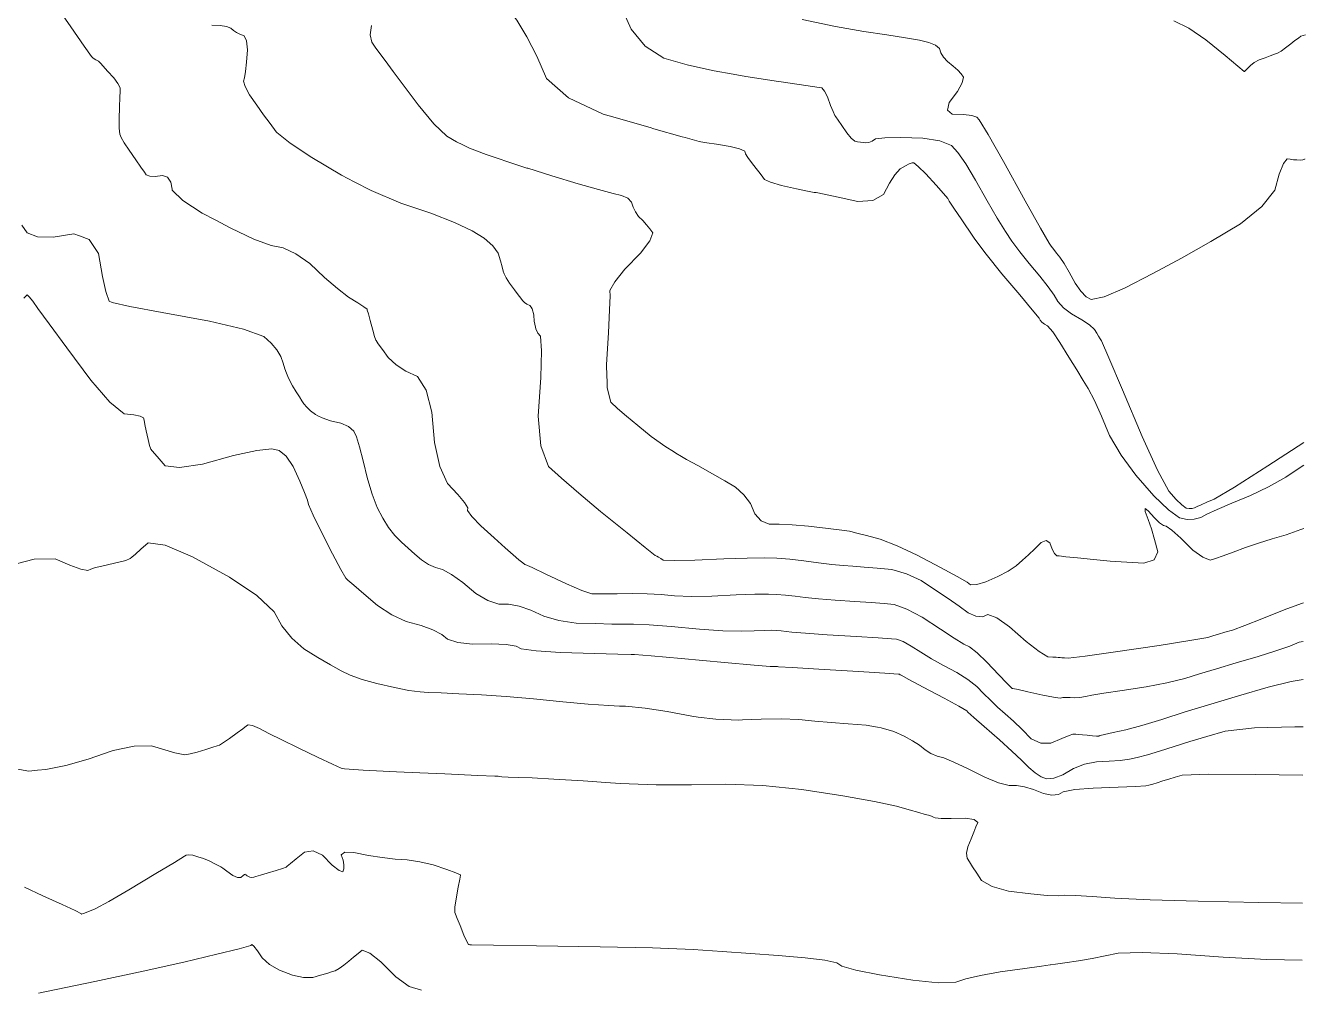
# Model space of a CAD drawing. Header units: inches. Extents: x 1337389 to 1347141, y 407035 to 414577.
# Drawn here: x 1346581 to 1347135, y 412288 to 412704 of the extents above; entities that cross this region are included whole.
import ezdxf

# ---------------------------------------------------------------- set-up
doc = ezdxf.new("R2010")
doc.units = ezdxf.units.IN
doc.header["$MEASUREMENT"] = 0
doc.layers.add('Topo', color=7, linetype='Continuous', lineweight=15, true_color=0x459900)

msp = doc.modelspace()

# ---------------------------------------------------------------- linework, layer by layer
at = {"layer": 'Topo'}
for p, q in [((1346832.4851, 412549.194, 1025), (1346832.2141, 412556.3171, 1025)), ((1346862.1771, 412518.8252, 1025), (1346861.198, 412519.4357, 1025))]:
    msp.add_line(p, q, dxfattribs=at)
for points, elevation in [([(1346835.0459, 412733.6229), (1346833.2769, 412729.946), (1346832.476, 412726.0961), (1346833.421, 412723.6909), (1346835.4619, 412718.8839), (1346838.598, 412711.6751), (1346842.8301, 412702.064), (1346848.9861, 412694.6971), (1346857.0671, 412689.572), (1346867.073, 412686.69), (1346872.8409, 412685.381)], 1035), ([(1346644.3612, 412632.8161), (1346643.839, 412635.921), (1346642.421, 412638.0389), (1346640.161, 412638.8571), (1346637.058, 412638.3731), (1346634.728, 412638.4309), (1346633.1689, 412639.0298), (1346632.3829, 412640.1709), (1346630.8858, 412642.329), (1346628.679, 412645.502), (1346625.7621, 412649.6921), (1346623.6429, 412652.935), (1346622.3219, 412655.2318), (1346621.8, 412656.5821), (1346621.5129, 412659.235), (1346621.462, 412663.1889), (1346621.6461, 412668.4461), (1346621.768, 412672.44), (1346621.826, 412675.1708), (1346621.822, 412676.6398), (1346620.928, 412678.5919), (1346619.1439, 412681.0281), (1346616.4701, 412683.9469), (1346614.5501, 412686.0469), (1346613.386, 412687.3269), (1346612.9758, 412687.7869), (1346612.4951, 412688.1881), (1346611.9401, 412688.531), (1346611.3141, 412688.8151), (1346610.698, 412689.2), (1346610.091, 412689.686), (1346609.494, 412690.274), (1346606.2999, 412694.7199), (1346600.509, 412703.0241), (1346592.1211, 412715.1863)], 1015), ([(1346790.2111, 412710.1129), (1346793.3828, 412705.8759), (1346797.7449, 412698.731), (1346802.0389, 412690.3599), (1346806.2641, 412680.765), (1346815.8521, 412672.4169), (1346830.803, 412665.318), (1346833.3702, 412664.579)], 1030), ([(1347134.3372, 412646.0041), (1347134.2121, 412645.8668), (1347133.4431, 412645.5851), (1347132.306, 412645.4601), (1347130.7991, 412645.494), (1347129.341, 412645.6051), (1347127.9301, 412645.7919), (1347126.5669, 412646.0551), (1347124.9988, 412643.93), (1347123.2252, 412639.4159), (1347121.2449, 412632.5129), (1347115.647, 412625.356), (1347106.43, 412617.944), (1347093.5949, 412610.2771), (1347080.9589, 412603.088), (1347068.5231, 412596.376), (1347056.2881, 412590.1401), (1347047.413, 412586.3909), (1347041.901, 412585.127), (1347039.7509, 412586.349), (1347037.453, 412588.737), (1347035.0082, 412592.291), (1347032.416, 412597.0111), (1347030.2049, 412600.7289), (1347028.373, 412603.4431), (1347026.921, 412605.156), (1347025.6551, 412606.736), (1347024.576, 412608.185), (1347023.6821, 412609.5021), (1347019.9349, 412616.046), (1347013.3341, 412627.819), (1347003.8797, 412644.82), (1346997.249, 412656.5052), (1346993.44, 412662.874), (1346992.4537, 412663.9279), (1346990.175, 412664.6781), (1346986.604, 412665.124), (1346981.739, 412665.2661), (1346979.6901, 412666.984), (1346980.456, 412670.2771), (1346984.0388, 412675.1459), (1346986.09, 412678.8379), (1346986.6108, 412681.3539), (1346985.6012, 412682.6931), (1346984.126, 412684.2569), (1346982.187, 412686.0461), (1346979.7839, 412688.0601), (1346977.993, 412689.9959), (1346976.8141, 412691.854), (1346976.247, 412693.634), (1346974.5191, 412695.1279), (1346971.6301, 412696.337), (1346967.5799, 412697.26), (1346961.5459, 412698.3551), (1346953.5271, 412699.62), (1346943.523, 412701.0559), (1346931.321, 412703.2478), (1346916.9223, 412706.1969)], 1040), ([(1347077.618, 412705.603), (1347084.1311, 412702.4691), (1347091.5111, 412697.4901), (1347099.7599, 412690.665), (1347105.2899, 412686.0991), (1347108.1011, 412683.7899), (1347108.192, 412683.74), (1347108.6621, 412684.156), (1347109.5091, 412685.036), (1347110.7352, 412686.382), (1347112.4212, 412687.6079), (1347114.5679, 412688.7148), (1347117.175, 412689.7031), (1347119.351, 412690.5268), (1347121.0959, 412691.186), (1347122.4101, 412691.6809), (1347124.0251, 412692.5879), (1347125.9421, 412693.9071), (1347128.16, 412695.6377), (1347130.0019, 412697.073), (1347131.4659, 412698.2141), (1347132.554, 412699.0591), (1347134.5222, 412699.599)], 1045), ([(1346689.6961, 412657.4066), (1346689.379, 412657.6649), (1346686.739, 412661.1931), (1346683.9349, 412665.0449), (1346680.967, 412669.2221), (1346677.8362, 412673.7231), (1346675.9161, 412677.192), (1346675.2081, 412679.63), (1346675.71, 412681.037), (1346676.1631, 412683.759), (1346676.567, 412687.7967), (1346676.9199, 412693.1501), (1346676.5561, 412696.9371), (1346675.474, 412699.1568), (1346673.674, 412699.8099), (1346672.1301, 412700.5743), (1346670.841, 412701.4481), (1346669.808, 412702.4319), (1346667.9091, 412703.1369), (1346665.142, 412703.5631), (1346661.5092, 412703.7091)], 1020), ([(1346739.923, 412683.7438), (1346736.446, 412688.4252), (1346732.5152, 412693.7991), (1346730.7202, 412696.379), (1346730.076, 412699.6469), (1346730.5841, 412703.602)], 1025), ([(1346770.0401, 412652.039), (1346767.3851, 412653.281), (1346763.1529, 412655.8068), (1346757.598, 412661.1449), (1346750.7181, 412669.295), (1346742.5138, 412680.2569), (1346739.923, 412683.7438)], 1025), ([(1346872.8409, 412685.381), (1346878.8621, 412684.014), (1346886.9949, 412682.5331)], 1035), ([(1346886.9949, 412682.5331), (1346892.4339, 412681.5431), (1346906.5911, 412679.4558)], 1035), ([(1346906.5911, 412679.4558), (1346907.7911, 412679.279), (1346918.3931, 412677.711), (1346924.24, 412676.8391), (1346925.334, 412676.6619), (1346926.5161, 412675.3059), (1346927.787, 412672.7699), (1346929.1469, 412669.0531), (1346930.2019, 412666.388), (1346930.9519, 412664.775), (1346931.3962, 412664.2139), (1346932.4201, 412662.7581), (1346934.0239, 412660.4059), (1346936.2071, 412657.1581), (1346938.071, 412654.9019), (1346939.616, 412653.636), (1346940.8417, 412653.362), (1346942.0589, 412653.1459), (1346943.2692, 412652.987), (1346944.471, 412652.886), (1346945.75, 412653.116), (1346947.1051, 412653.676), (1346948.5371, 412654.5672), (1346952.6791, 412655.068), (1346959.528, 412655.1777), (1346969.0871, 412654.8991), (1346976.3752, 412653.7341), (1346981.3919, 412651.684), (1346984.1401, 412648.7489), (1346987.641, 412643.788), (1346991.8982, 412636.802), (1346996.9101, 412627.7889), (1347001.1999, 412620.3829), (1347004.768, 412614.5839), (1347007.6129, 412610.3899), (1347011.0521, 412605.777), (1347015.082, 412600.7441), (1347019.705, 412595.2919), (1347023.298, 412590.727), (1347025.86, 412587.0492), (1347027.393, 412584.2581), (1347029.898, 412581.555), (1347033.3771, 412578.938), (1347037.8292, 412576.409), (1347041.1259, 412574.1881), (1347043.2692, 412572.2751), (1347044.257, 412570.671), (1347045.099, 412569.304), (1347045.7941, 412568.175), (1347046.343, 412567.2831), (1347049.546, 412559.954), (1347055.403, 412546.1869), (1347063.9129, 412525.9821), (1347070.616, 412511.351), (1347075.511, 412502.2929), (1347078.5988, 412498.8078), (1347081.089, 412496.3949), (1347082.982, 412495.053), (1347084.2783, 412494.7839), (1347085.4872, 412494.7969), (1347086.6089, 412495.0922), (1347087.645, 412495.669), (1347089.405, 412496.4898), (1347091.8889, 412497.5541), (1347095.0981, 412498.863), (1347103.902, 412504.0889), (1347118.2999, 412513.2341), (1347133.9139, 412523.4359)], 1035), ([(1346833.3702, 412664.579), (1346851.117, 412659.4668), (1346852.7559, 412658.999)], 1030), ([(1346723.073, 412636.0711), (1346717.6, 412638.865), (1346704.81, 412646.5011), (1346695.403, 412652.7669), (1346689.6961, 412657.4066)], 1020), ([(1346852.7559, 412658.999), (1346864.938, 412655.5249), (1346866.2841, 412655.1521)], 1030), ([(1346866.2841, 412655.1521), (1346872.2649, 412653.4928), (1346873.098, 412653.37), (1346875.6191, 412652.972), (1346879.8258, 412652.2979), (1346885.7201, 412651.3481), (1346889.782, 412650.3522), (1346892.012, 412649.3102), (1346892.4111, 412648.2201), (1346893.3781, 412646.6091), (1346894.9142, 412644.4751), (1346897.0181, 412641.8179), (1346898.6591, 412639.694), (1346899.8348, 412638.102), (1346900.548, 412637.041), (1346903.2261, 412635.841), (1346907.8679, 412634.5021), (1346914.475, 412633.024), (1346919.196, 412632.0119), (1346922.0302, 412631.4669), (1346922.9792, 412631.387), (1346926.4489, 412630.7151), (1346932.439, 412629.451), (1346940.9499, 412627.5939), (1346947.475, 412627.9689), (1346952.0151, 412630.574), (1346954.5701, 412635.4111), (1346957.001, 412639.087), (1346959.3081, 412641.6051), (1346961.4909, 412642.9621), (1346963.1849, 412643.861), (1346964.3899, 412644.2989), (1346965.1059, 412644.2779), (1346967.0871, 412642.659), (1346970.3308, 412639.441), (1346974.8391, 412634.6239), (1346978.034, 412631.0719), (1346979.875, 412628.8329)], 1030), ([(1346786.2439, 412645.7919), (1346780.1401, 412647.863), (1346773.047, 412650.6331), (1346770.0401, 412652.039)], 1025), ([(1346797.788, 412642.0189), (1346788.6641, 412644.971), (1346786.2439, 412645.7919)], 1025), ([(1346832.2141, 412556.3171), (1346832.184, 412557.0951), (1346833.027, 412570.8468), (1346833.5518, 412580.751), (1346833.7579, 412586.8079), (1346833.6461, 412589.0159), (1346835.8003, 412592.8308), (1346840.2181, 412598.2529), (1346846.902, 412605.2798), (1346850.9299, 412610.532), (1346852.3032, 412614.0069), (1346851.0211, 412615.707), (1346849.5629, 412617.4602), (1346847.9281, 412619.2669), (1346846.1171, 412621.128), (1346844.7061, 412623.076), (1346843.6969, 412625.111), (1346843.0899, 412627.2329), (1346841.45, 412628.9221), (1346838.7781, 412630.1779), (1346835.0739, 412631.0021), (1346828.8069, 412632.6901), (1346819.9759, 412635.2428), (1346808.5819, 412638.6611), (1346798.1441, 412641.904), (1346797.788, 412642.0189)], 1025), ([(1346799.623, 412581.867), (1346799.135, 412582.636), (1346797.8189, 412583.2429), (1346796.7191, 412583.9551), (1346795.838, 412584.772), (1346795.175, 412585.6931), (1346794.0339, 412587.247), (1346792.4138, 412589.435), (1346790.3171, 412592.2548), (1346788.8131, 412594.5221), (1346787.905, 412596.2348), (1346787.5909, 412597.3951), (1346787.063, 412599.2711), (1346786.323, 412601.8631), (1346785.3681, 412605.1712), (1346783.028, 412608.4451), (1346779.3019, 412611.6871), (1346774.1891, 412614.895), (1346766.483, 412618.4931), (1346756.182, 412622.4791), (1346743.2859, 412626.8541), (1346730.4261, 412632.3162), (1346723.073, 412636.0711)], 1020), ([(1346662.9231, 412619.5747), (1346657.3429, 412622.5331), (1346648.916, 412628.0381), (1346644.4138, 412632.5008), (1346644.3612, 412632.8161)], 1015), ([(1346979.875, 412628.8329), (1346979.916, 412628.7838), (1346980.4858, 412627.76), (1346982.465, 412624.7201), (1346985.853, 412619.666), (1346990.6509, 412612.595), (1346991.5971, 412611.3268)], 1030), ([(1346604.257, 412612.7101), (1346601.8911, 412613.565), (1346592.883, 412612.1599), (1346586.1172, 412612.328), (1346581.592, 412614.0682), (1346579.3082, 412617.3821)], 1010), ([(1347133.6168, 412437.3913), (1347131.8809, 412437.0102), (1347127.73, 412435.308), (1347121.784, 412433.26), (1347114.0431, 412430.8641), (1347104.507, 412428.122), (1347096.041, 412425.617), (1347088.6458, 412423.3489), (1347082.3209, 412421.3201), (1347074.6461, 412419.4579), (1347065.6199, 412417.7639), (1347055.242, 412416.2379), (1347047.411, 412415.026), (1347042.124, 412414.128), (1347039.3831, 412413.5441), (1347036.9129, 412413.1901), (1347034.7141, 412413.0679), (1347032.7849, 412413.176), (1347031.102, 412413.1879), (1347029.665, 412413.1031), (1347028.4721, 412412.9209), (1347025.5511, 412413.286), (1347020.9019, 412414.1961), (1347014.5229, 412415.653), (1347010.2249, 412416.604), (1347008.0069, 412417.0512), (1347007.869, 412416.9929), (1347007.7389, 412416.9919), (1347007.617, 412417.0501), (1347007.5021, 412417.165), (1347007.3941, 412417.27), (1347007.2909, 412417.365), (1347007.1941, 412417.4498), (1347005.4001, 412419.314), (1347001.91, 412422.957), (1346996.724, 412428.378), (1346992.4849, 412432.4059), (1346989.194, 412435.0388), (1346986.8501, 412436.2789), (1346982.6719, 412438.8241), (1346976.6579, 412442.675), (1346968.81, 412447.831), (1346962.1498, 412451.4049), (1346956.6772, 412453.3961), (1346952.392, 412453.804), (1346946.705, 412454.2451), (1346939.617, 412454.7198), (1346931.1281, 412455.2281), (1346923.9921, 412455.7758), (1346918.2101, 412456.3619), (1346913.7809, 412456.9881), (1346909.643, 412457.445), (1346905.7961, 412457.732), (1346902.239, 412457.8502), (1346896.3961, 412457.7698), (1346888.2659, 412457.4939), (1346877.8502, 412457.0201), (1346868.9751, 412456.8859), (1346861.6419, 412457.092), (1346855.85, 412457.639), (1346849.791, 412457.9701), (1346843.4629, 412458.0851), (1346836.8692, 412457.985), (1346831.7481, 412457.9419), (1346828.1001, 412457.9549), (1346825.9258, 412458.0259), (1346821.5219, 412459.473), (1346814.888, 412462.2979), (1346806.0229, 412466.4989), (1346800.073, 412469.3001), (1346797.036, 412470.6999), (1346796.9128, 412470.6989), (1346796.017, 412471.3761), (1346794.346, 412472.7289), (1346791.902, 412474.76), (1346788.3433, 412477.8861), (1346783.669, 412482.1059), (1346777.8791, 412487.4221), (1346774.0439, 412491.359), (1346772.1621, 412493.9181), (1346772.2341, 412495.0991), (1346770.8019, 412497.4389), (1346767.863, 412500.9379), (1346763.4199, 412505.5971), (1346760.0829, 412513.0659), (1346757.8508, 412523.346), (1346756.7261, 412536.4361), (1346754.2861, 412545.943), (1346750.53, 412551.8648), (1346745.4599, 412554.2041), (1346741.2281, 412556.9461), (1346737.8351, 412560.0901), (1346735.2798, 412563.638), (1346733.524, 412566.075), (1346732.565, 412567.4018), (1346732.405, 412567.618), (1346731.925, 412569.138), (1346731.1261, 412571.962), (1346730.0081, 412576.0901), (1346729.228, 412578.9621), (1346728.786, 412580.5799), (1346728.6811, 412580.9421), (1346727.294, 412582.011), (1346724.624, 412583.7851), (1346720.671, 412586.2659), (1346715.897, 412589.9107), (1346710.304, 412594.7199), (1346703.8899, 412600.6929), (1346697.9, 412604.9829), (1346692.3331, 412607.59), (1346687.191, 412608.513), (1346679.6449, 412611.311), (1346669.696, 412615.9841), (1346662.9231, 412619.5747)], 1015), ([(1346615.703, 412588.5879), (1346614.2399, 412595.1121), (1346612.5693, 412605.041), (1346608.4532, 412611.1919), (1346604.257, 412612.7101)], 1010), ([(1346991.5971, 412611.3268), (1346996.4481, 412604.8181), (1347003.243, 412596.3329), (1347011.0369, 412587.1408), (1347016.391, 412580.7259), (1347019.3039, 412577.0877), (1347019.777, 412576.226), (1347020.5509, 412575.391), (1347021.625, 412574.5839), (1347022.9991, 412573.8029), (1347025.2319, 412571.1451), (1347028.322, 412566.6112), (1347032.2712, 412560.1991), (1347035.6349, 412554.7371), (1347038.4131, 412550.226), (1347040.6059, 412546.664), (1347043.2419, 412541.5029), (1347046.3208, 412534.7409), (1347049.8429, 412526.38), (1347054.7981, 412517.8631), (1347061.1861, 412509.19), (1347069.0071, 412500.3619), (1347075.315, 412494.2491), (1347080.1113, 412490.852), (1347083.3941, 412490.169), (1347086.457, 412490.2009), (1347089.2999, 412490.948), (1347091.9239, 412492.4101), (1347096.382, 412494.4901), (1347102.676, 412497.187), (1347110.806, 412500.5009), (1347118.598, 412504.261), (1347126.0521, 412508.4661), (1347133.1699, 412513.1171), (1347133.8799, 412513.5844)], 1030), ([(1346707.3349, 412534.9641), (1346706.355, 412535.448), (1346704.275, 412537.0549), (1346702.604, 412538.58), (1346701.344, 412540.024), (1346700.4941, 412541.387), (1346699.394, 412543.142), (1346698.0438, 412545.2909), (1346696.4439, 412547.8319), (1346695.209, 412550.018), (1346694.3391, 412551.8499), (1346693.834, 412553.3271), (1346693.1671, 412555.268), (1346692.3369, 412557.672), (1346691.3439, 412560.5411), (1346689.6351, 412563.4279), (1346687.209, 412566.3349), (1346684.067, 412569.2609), (1346675.169, 412572.4331), (1346660.5141, 412575.8508), (1346640.1029, 412579.5161), (1346626.0748, 412582.181), (1346618.432, 412583.8481), (1346617.1709, 412584.516), (1346615.774, 412588.2711), (1346615.703, 412588.5879)], 1010), ([(1347133.4892, 412400.4319), (1347129.937, 412400.5019), (1347112.4952, 412400.024), (1347099.8131, 412398.6331), (1347091.8879, 412396.328), (1347084.52, 412394.1159), (1347077.7081, 412391.9971), (1347071.4519, 412389.9721), (1347066.1551, 412388.3771), (1347061.8171, 412387.2142), (1347058.4389, 412386.481), (1347054.376, 412385.9339), (1347049.6289, 412385.5719), (1347044.1961, 412385.3961), (1347039.039, 412384.3691), (1347034.156, 412382.4911), (1347029.5491, 412379.7631), (1347025.6949, 412378.2618), (1347022.5931, 412377.9869), (1347020.244, 412378.9391), (1347017.6581, 412380.599), (1347014.835, 412382.968), (1347011.7739, 412386.0451), (1347007.5561, 412390.0049), (1347002.179, 412394.8489), (1346995.6439, 412400.5749), (1346991.107, 412404.581), (1346988.5671, 412406.8683), (1346988.0251, 412407.4349), (1346984.619, 412409.4231), (1346978.35, 412412.8329), (1346969.2168, 412417.6639), (1346962.9989, 412420.9698), (1346959.696, 412422.7501), (1346959.3081, 412423.0051), (1346958.9791, 412423.1819), (1346958.708, 412423.28), (1346958.4971, 412423.3), (1346952.661, 412423.654), (1346941.2009, 412424.343), (1346924.1181, 412425.3648), (1346912.5959, 412426.065), (1346906.635, 412426.444), (1346906.2359, 412426.4999), (1346905.863, 412426.5421), (1346905.516, 412426.567), (1346905.195, 412426.5781), (1346904.6679, 412426.571), (1346903.9351, 412426.546), (1346902.996, 412426.5029), (1346896.106, 412427.066), (1346883.2641, 412428.2332), (1346864.4721, 412430.0059), (1346851.492, 412431.181), (1346844.3251, 412431.7579), (1346842.9718, 412431.738), (1346837.1861, 412431.882), (1346826.9701, 412432.1909), (1346812.322, 412432.665), (1346801.7951, 412433.3421), (1346795.391, 412434.2209), (1346793.109, 412435.303), (1346788.833, 412436.006), (1346782.561, 412436.332), (1346774.2951, 412436.2789), (1346767.9429, 412436.9429), (1346763.5048, 412438.3231), (1346760.9821, 412440.419), (1346757.164, 412442.4041), (1346752.0499, 412444.2768), (1346745.6421, 412446.038), (1346739.37, 412448.909), (1346733.236, 412452.89), (1346727.2378, 412457.9822), (1346722.9599, 412461.6559), (1346720.3999, 412463.9111), (1346719.5588, 412464.7469), (1346717.348, 412468.531), (1346713.768, 412475.2628), (1346708.8179, 412484.9409), (1346705.366, 412492.0329), (1346703.412, 412496.539), (1346702.9561, 412498.459), (1346701.6791, 412501.837), (1346699.5789, 412506.6731), (1346696.6569, 412512.9681), (1346693.6718, 412517.4051), (1346690.6239, 412519.9861), (1346687.514, 412520.709), (1346680.949, 412519.9562), (1346670.9289, 412517.7261), (1346657.455, 412514.019), (1346647.608, 412512.5421), (1346641.3869, 412513.2951), (1346638.793, 412516.2779), (1346636.898, 412518.4629), (1346635.7009, 412519.848), (1346635.2031, 412520.4341), (1346634.615, 412522.055), (1346633.9352, 412524.71), (1346633.1661, 412528.4001), (1346632.5913, 412531.173), (1346632.212, 412533.0311), (1346632.0279, 412533.974), (1346630.539, 412534.7509), (1346627.744, 412535.3619), (1346623.6429, 412535.8089), (1346617.4521, 412540.779), (1346609.173, 412550.2729), (1346598.804, 412564.2909), (1346591.1649, 412574.6541), (1346586.2559, 412581.3631), (1346584.0771, 412584.4179), (1346582.5559, 412586.385), (1346581.6939, 412587.265), (1346581.49, 412587.0571), (1346580.2041, 412585.7299)], 1005), ([(1346800.9977, 412575.6799), (1346800.7439, 412578.6292), (1346800.1111, 412581.0979), (1346799.623, 412581.867)], 1020), ([(1347133.6742, 412454.0062), (1347132.8881, 412453.799), (1347125.3529, 412451.109), (1347115.7389, 412447.1668), (1347108.264, 412444.2331), (1347102.9288, 412442.307), (1347099.7339, 412441.388), (1347096.897, 412440.548), (1347094.4189, 412439.789), (1347092.2991, 412439.109), (1347084.5912, 412437.729), (1347071.2929, 412435.6509), (1347052.4071, 412432.8739), (1347039.2881, 412431.052), (1347031.9381, 412430.1859), (1347030.356, 412430.275), (1347029.2008, 412430.3459), (1347028.4731, 412430.3971), (1347028.1731, 412430.4281), (1347027.9209, 412430.4549), (1347027.718, 412430.4759), (1347027.5631, 412430.493), (1347026.7452, 412430.552), (1347025.2659, 412430.653), (1347023.124, 412430.797), (1347019.2992, 412433.0181), (1347013.792, 412437.3158), (1347006.6019, 412443.6919), (1347001.0409, 412447.6011), (1346997.1101, 412449.044), (1346994.8091, 412448.0201), (1346991.975, 412448.28), (1346988.6089, 412449.8241), (1346984.7109, 412452.6519), (1346980.02, 412455.9122), (1346974.5359, 412459.6041), (1346968.2599, 412463.728), (1346961.9678, 412466.6779), (1346955.6611, 412468.4541), (1346949.3388, 412469.0558), (1346943.7273, 412469.541), (1346938.825, 412469.9089), (1346934.6329, 412470.1601), (1346929.6902, 412470.631), (1346923.9969, 412471.3219), (1346917.5539, 412472.2322), (1346911.5341, 412472.897), (1346905.9358, 412473.3139), (1346900.761, 412473.486), (1346893.1159, 412473.4089), (1346882.999, 412473.0841), (1346870.411, 412472.5119), (1346861.667, 412472.3402), (1346856.767, 412472.57), (1346855.712, 412473.2021), (1346854.774, 412473.751), (1346853.9538, 412474.2171), (1346853.2522, 412474.6012), (1346848.969, 412477.957), (1346841.1048, 412484.286), (1346829.662, 412493.5881), (1346820.1989, 412501.4719), (1346812.717, 412507.94), (1346807.216, 412512.9901), (1346803.891, 412521.9299), (1346802.74, 412534.76), (1346803.766, 412551.4799), (1346804.0641, 412563.0299), (1346803.637, 412569.41), (1346802.4829, 412570.6201), (1346801.616, 412572.5601), (1346801.037, 412575.2293), (1346800.9977, 412575.6799)], 1020), ([(1346861.198, 412519.4357), (1346857.9231, 412521.4791), (1346851.6129, 412525.9722), (1346845.7239, 412530.759), (1346840.854, 412534.817), (1346837.0029, 412538.1449), (1346834.1719, 412540.7441), (1346832.566, 412547.0609), (1346832.4851, 412549.194)], 1025), ([(1346729.033, 412507.29), (1346728.8971, 412507.7422), (1346727.0521, 412515.5151), (1346725.4369, 412521.525), (1346724.0519, 412525.773), (1346722.898, 412528.2601), (1346720.6502, 412530.2607), (1346717.3077, 412531.7779), (1346712.8719, 412532.8098), (1346709.2212, 412534.0331), (1346707.3349, 412534.9641)], 1010), ([(1346866.8081, 412516.102), (1346864.6521, 412517.2799), (1346862.1771, 412518.8252)], 1025), ([(1346893.0901, 412498.819), (1346891.6441, 412500.793), (1346887.977, 412504.0679), (1346883.4629, 412506.77), (1346878.071, 412509.872), (1346871.801, 412513.3748), (1346866.8081, 412516.102)], 1025), ([(1347133.5602, 412420.9785), (1347128.359, 412420.1131), (1347118.3679, 412417.6521), (1347105.5318, 412413.918), (1347093.5959, 412410.3349), (1347082.561, 412406.903), (1347072.427, 412403.6223), (1347063.8459, 412401.0389), (1347056.82, 412399.1541), (1347051.348, 412397.967), (1347047.6711, 412397.175), (1347045.7889, 412396.777), (1347045.7029, 412396.7751), (1347045.565, 412396.7249), (1347045.3759, 412396.6301), (1347045.1352, 412396.4871), (1347044.1769, 412396.4819), (1347042.502, 412396.615), (1347040.109, 412396.8842), (1347038.1051, 412397.0867), (1347036.489, 412397.2231), (1347035.2609, 412397.2919), (1347034.44, 412397.337), (1347034.0075, 412397.3596), (1347033.96, 412397.3682), (1347033.9139, 412397.378), (1347032.3149, 412396.723), (1347029.165, 412395.4018), (1347024.4632, 412393.4141), (1347020.0269, 412393.3979), (1347015.858, 412395.3519), (1347011.9539, 412399.276), (1347008.247, 412402.861), (1347004.7349, 412406.107), (1347001.4191, 412409.013), (1346998.2541, 412411.948), (1346995.239, 412414.9119), (1346992.3741, 412417.9069), (1346988.5519, 412420.915), (1346983.772, 412423.9359), (1346978.033, 412426.9721), (1346972.8351, 412429.8971), (1346968.1768, 412432.7131), (1346964.0589, 412435.4179), (1346960.5641, 412437.293), (1346957.6929, 412438.338), (1346955.4439, 412438.552), (1346949.683, 412438.95), (1346940.4089, 412439.5309), (1346927.6229, 412440.2971), (1346918.294, 412440.921), (1346912.4219, 412441.403), (1346910.0091, 412441.744), (1346907.7529, 412441.993), (1346905.6561, 412442.1501), (1346903.7171, 412442.214), (1346900.532, 412442.1711), (1346896.1012, 412442.02), (1346890.4231, 412441.7609), (1346882.54, 412441.976), (1346872.4532, 412442.6631), (1346860.161, 412443.822), (1346850.6409, 412444.5749), (1346843.8941, 412444.922), (1346839.9198, 412444.8611), (1346834.4672, 412444.9121), (1346827.535, 412445.0731), (1346819.124, 412445.3459), (1346811.659, 412446.408), (1346805.1389, 412448.259), (1346799.566, 412450.901), (1346794.453, 412452.653), (1346789.7989, 412453.516), (1346785.604, 412453.4891), (1346780.9149, 412455.044), (1346775.7309, 412458.181), (1346770.0522, 412462.9002), (1346765.24, 412466.328), (1346761.2958, 412468.465), (1346758.2179, 412469.3101), (1346755.2059, 412470.689), (1346752.2601, 412472.6011), (1346749.3802, 412475.047), (1346746.496, 412477.635), (1346743.6081, 412480.3669), (1346740.7181, 412483.2429), (1346738.003, 412486.6991), (1346735.4649, 412490.735), (1346733.1039, 412495.3519), (1346730.915, 412501.0211), (1346729.033, 412507.29)], 1010), ([(1347133.7856, 412486.2674), (1347132.5781, 412485.7389), (1347126.218, 412483.4321), (1347120.1012, 412481.707), (1347114.238, 412479.8849), (1347108.6291, 412477.9661), (1347103.275, 412475.949), (1347098.951, 412474.3729), (1347095.6569, 412473.2368), (1347093.3929, 412472.5421), (1347090.1372, 412473.7651), (1347085.887, 412476.9079), (1347080.6452, 412481.97), (1347076.7688, 412485.423), (1347074.259, 412487.269), (1347073.1149, 412487.5071), (1347071.4431, 412488.6911), (1347069.2439, 412490.822), (1347066.5181, 412493.8989), (1347065.1588, 412494.8159), (1347065.1671, 412493.5711), (1347066.541, 412490.1649), (1347067.9091, 412486.1172), (1347069.27, 412481.4261), (1347070.6241, 412476.0931), (1347069.0728, 412472.6762), (1347064.6159, 412471.1771), (1347057.2531, 412471.5939), (1347050.0219, 412472.1161), (1347042.9209, 412472.7451), (1347035.9502, 412473.4791), (1347030.965, 412474.0049), (1347027.9638, 412474.3211), (1347026.9481, 412474.4281), (1347025.939, 412475.4181), (1347024.9379, 412477.2908), (1347023.944, 412480.0471), (1347022.3769, 412480.9906), (1347020.2361, 412480.122), (1347017.5208, 412477.4419), (1347014.8203, 412474.884), (1347012.1321, 412472.449), (1347009.4579, 412470.1379), (1347005.9351, 412467.822), (1347001.5629, 412465.5028), (1346996.3421, 412463.1799), (1346992.3719, 412461.986), (1346989.653, 412461.9208), (1346988.1862, 412462.9859), (1346983.8569, 412465.467), (1346976.6662, 412469.3659), (1346966.614, 412474.6821), (1346957.9259, 412478.7509), (1346950.6019, 412481.5741), (1346944.6441, 412483.1501), (1346940.437, 412484.249), (1346937.981, 412484.8701), (1346937.2769, 412485.0139), (1346933.983, 412485.442), (1346928.0983, 412486.153), (1346919.6219, 412487.1479), (1346912.5571, 412487.8052), (1346906.902, 412488.126), (1346902.6571, 412488.109), (1346899.169, 412489.5731), (1346896.438, 412492.5181), (1346894.464, 412496.9421), (1346893.0901, 412498.819)], 1025), ([(1346837.7951, 412409.4817), (1346833.3, 412409.6529), (1346824.243, 412410.2719), (1346813.3409, 412411.2319), (1346800.595, 412412.535), (1346788.856, 412413.558), (1346778.122, 412414.3001), (1346768.395, 412414.7618), (1346760.7439, 412415.1231), (1346755.1681, 412415.3809), (1346751.6679, 412415.5381), (1346746.7919, 412416.217), (1346740.5399, 412417.4191), (1346732.9118, 412419.1451), (1346726.525, 412420.93), (1346721.3781, 412422.776), (1346717.4721, 412424.683), (1346712.8199, 412427.2302), (1346707.4232, 412430.4171), (1346701.2811, 412434.244), (1346696.0819, 412438.819), (1346691.8269, 412444.1419), (1346688.5162, 412450.213), (1346680.9652, 412457.217), (1346669.173, 412465.1561), (1346653.1421, 412474.028), (1346641.4013, 412479), (1346633.9489, 412480.071), (1346630.7871, 412477.241), (1346628.446, 412475.1501), (1346626.9271, 412473.796), (1346626.2301, 412473.179), (1346624.3469, 412472.4462), (1346621.2791, 412471.5959), (1346617.0251, 412470.629), (1346613.9331, 412469.9281), (1346612.0031, 412469.4921), (1346611.235, 412469.322), (1346610.285, 412469.0249), (1346609.153, 412468.6011), (1346607.8379, 412468.05), (1346604.8371, 412468.6129), (1346600.15, 412470.29), (1346593.7757, 412473.0809), (1346584.628, 412472.9419), (1346577.465, 412471.098)], 1000), ([(1346871.8321, 412404.73), (1346869.19, 412405.0411), (1346858.4572, 412407.0719), (1346848.8981, 412408.517), (1346840.512, 412409.378), (1346837.7951, 412409.4817)], 1000), ([(1346751.4859, 412380.6219), (1346741.3811, 412381.0741), (1346726.916, 412381.8101), (1346718.9498, 412382.3431), (1346717.483, 412382.675), (1346713.652, 412384.2889), (1346707.4549, 412387.1861), (1346698.8941, 412391.365), (1346691.8131, 412394.8577), (1346686.2139, 412397.665), (1346682.0958, 412399.7869), (1346679.113, 412401.0249), (1346677.2649, 412401.3809), (1346676.553, 412400.8538), (1346674.956, 412399.6809), (1346672.4748, 412397.8611), (1346669.1089, 412395.3939), (1346666.5449, 412393.6461), (1346664.784, 412392.616), (1346663.8259, 412392.3029), (1346661.8991, 412391.683), (1346659.0028, 412390.754), (1346655.139, 412389.517), (1346652.093, 412388.7489), (1346649.865, 412388.4489), (1346648.455, 412388.619), (1346645.5759, 412389.3008), (1346641.2269, 412390.4949), (1346635.409, 412392.201), (1346627.9281, 412392.1051), (1346618.7841, 412390.2051), (1346618.4371, 412390.086)], 995), ([(1346891.0238, 412403.478), (1346889.495, 412403.4139), (1346879.5359, 412403.8219), (1346871.8321, 412404.73)], 1000), ([(1346949.5071, 412400.347), (1346944.5031, 412401.1618), (1346936.818, 412401.7441), (1346929.418, 412402.342), (1346922.303, 412402.957), (1346915.4719, 412403.5891), (1346907.7278, 412403.8749), (1346899.0691, 412403.8171), (1346891.0238, 412403.478)], 1000), ([(1347133.417, 412379.5231), (1347112.939, 412379.9259), (1347092.8221, 412380.0099), (1347081.257, 412379.6141), (1347078.2451, 412378.7381), (1347075.444, 412377.8971), (1347072.855, 412377.092), (1347070.4771, 412376.3219), (1347068.4632, 412375.716), (1347066.815, 412375.2739), (1347065.5309, 412374.995), (1347061.082, 412374.693), (1347053.4679, 412374.3669), (1347042.69, 412374.0169), (1347034.8059, 412373.37), (1347029.8161, 412372.4259), (1347027.7199, 412371.1851), (1347024.883, 412370.941), (1347021.3068, 412371.693), (1347016.9899, 412373.442), (1347013.068, 412374.587), (1347009.5411, 412375.128), (1347006.4079, 412375.0639), (1347001.837, 412376.272), (1346995.827, 412378.752), (1346988.3789, 412382.5051), (1346982.4671, 412385.2699), (1346978.0921, 412387.0482), (1346975.2529, 412387.8389), (1346972.5681, 412389.0122), (1346970.0371, 412390.567), (1346967.66, 412392.5029), (1346964.62, 412394.4769), (1346960.9181, 412396.4861), (1346956.553, 412398.5331), (1346951.081, 412400.0911), (1346949.5071, 412400.347)], 1000), ([(1346618.4371, 412390.086), (1346607.9769, 412386.5031), (1346598.315, 412383.7951), (1346589.7962, 412382.0819), (1346586.1492, 412381.7268)], 995), ([(1346586.1492, 412381.7268), (1346582.4218, 412381.3642), (1346574.287, 412382.7559)], 995), ([(1346831.9391, 412376.4441), (1346822.1509, 412377.0889), (1346809.4821, 412377.8669), (1346800.0981, 412378.373), (1346793.9981, 412378.6062), (1346789.642, 412378.7913), (1346787.0311, 412378.928), (1346786.164, 412379.0173), (1346785.3649, 412379.086), (1346784.6349, 412379.1369), (1346783.9732, 412379.1679), (1346776.543, 412379.502), (1346762.3459, 412380.1371), (1346751.4859, 412380.6219)], 995), ([(1347133.226, 412324.2171), (1347114.3351, 412324.5161), (1347088.0902, 412325.0972), (1347067.3439, 412325.7351), (1347052.0992, 412326.4301), (1347042.3528, 412327.182), (1347035.039, 412327.589), (1347030.1581, 412327.651), (1347027.7079, 412327.3681), (1347022.8941, 412327.5821), (1347015.7151, 412328.293), (1347006.1709, 412329.5021), (1346999.094, 412331.4029), (1346994.484, 412333.997), (1346992.3399, 412337.284), (1346990.5758, 412339.9882), (1346989.193, 412342.1108), (1346988.1899, 412343.651), (1346987.974, 412345.8137), (1346988.546, 412348.602), (1346989.9039, 412352.013), (1346991.0631, 412354.916), (1346992.022, 412357.3129), (1346992.7811, 412359.2009), (1346991.2479, 412360.4189), (1346987.4219, 412360.965), (1346981.3031, 412360.8402), (1346976.9821, 412360.879), (1346974.4572, 412361.0821), (1346973.7279, 412361.4492), (1346972.7512, 412361.8311), (1346971.5241, 412362.2281), (1346970.048, 412362.639), (1346967.2561, 412363.4432), (1346963.1482, 412364.6399), (1346957.7239, 412366.2309), (1346948.1669, 412368.2122), (1346934.478, 412370.585), (1346916.6569, 412373.349), (1346899.8001, 412375.067), (1346883.9091, 412375.738), (1346868.9821, 412375.3629), (1346853.7139, 412375.463), (1346838.1031, 412376.0382), (1346831.9391, 412376.4441)], 995), ([(1346580.468, 412331.2411), (1346588.4109, 412327.4668), (1346596.8599, 412323.6929), (1346602.449, 412321.099), (1346605.1789, 412319.684), (1346605.0491, 412319.449), (1346605.977, 412319.7259), (1346607.9629, 412320.5139), (1346611.007, 412321.8138), (1346616.9181, 412325.0011), (1346625.698, 412330.0761), (1346637.345, 412337.0369), (1346645.343, 412341.8558), (1346649.693, 412344.5312), (1346650.3941, 412345.064), (1346651.6029, 412345.21), (1346653.3199, 412344.9698), (1346655.5469, 412344.3419), (1346657.8769, 412343.5181), (1346660.312, 412342.4969), (1346662.8521, 412341.2789), (1346664.5519, 412340.453), (1346665.4139, 412340.0192), (1346665.4359, 412339.9771), (1346666.3081, 412339.3329), (1346668.029, 412338.086), (1346670.5999, 412336.237), (1346672.6233, 412335.31), (1346674.0979, 412335.3052), (1346675.0248, 412336.221), (1346675.7248, 412336.706), (1346676.1989, 412336.76), (1346676.445, 412336.3838), (1346676.8309, 412336.0468), (1346677.355, 412335.752), (1346678.018, 412335.4961), (1346678.7819, 412335.4229), (1346679.6459, 412335.5329), (1346680.6121, 412335.825), (1346682.561, 412336.4048), (1346685.4941, 412337.2729), (1346689.412, 412338.4302), (1346692.1438, 412339.3021), (1346693.6901, 412339.8901), (1346694.0501, 412340.192), (1346695.4901, 412341.3631), (1346698.008, 412343.4018), (1346701.6051, 412346.308), (1346705.4079, 412346.832), (1346709.4159, 412344.9729), (1346713.6289, 412340.7321), (1346716.576, 412338.3441), (1346718.2569, 412337.8081), (1346718.6711, 412339.1241), (1346718.685, 412340.7881), (1346718.2962, 412342.8012), (1346717.5061, 412345.163), (1346719.075, 412346.3011), (1346723.0028, 412346.216), (1346729.2909, 412344.9068), (1346735.221, 412343.9433), (1346740.7931, 412343.323), (1346746.007, 412343.0481), (1346751.4729, 412342.194), (1346757.191, 412340.7622), (1346763.16, 412338.75), (1346767.1281, 412337.348), (1346769.0949, 412336.5531), (1346769.0612, 412336.367), (1346768.7301, 412334.568), (1346768.1011, 412331.1541), (1346767.1759, 412326.1269), (1346766.6691, 412322.5051), (1346766.5799, 412320.29), (1346766.91, 412319.48), (1346767.6879, 412317.5731), (1346768.9149, 412314.5691), (1346770.59, 412310.4681), (1346771.796, 412307.7272), (1346772.5341, 412306.348), (1346772.8021, 412306.329), (1346773.1121, 412306.3011), (1346773.4661, 412306.262), (1346773.8619, 412306.2131), (1346783.3401, 412306.06), (1346801.901, 412305.8039), (1346829.5439, 412305.4429), (1346852.154, 412304.9141), (1346869.7319, 412304.216), (1346882.2779, 412303.3498), (1346894.5331, 412302.476), (1346906.4971, 412301.592), (1346918.1702, 412300.7001), (1346926.643, 412299.639), (1346931.915, 412298.4091), (1346933.9871, 412297.0101), (1346940.1389, 412295.3009), (1346950.3711, 412293.2809), (1346964.6841, 412290.95), (1346975.6621, 412289.8861), (1346983.304, 412290.0898), (1346987.6108, 412291.56), (1346994.029, 412293.0421), (1347002.56, 412294.5341), (1347013.2018, 412296.0359), (1347020.371, 412297.0548), (1347024.068, 412297.5889), (1347024.2921, 412297.6381), (1347026.422, 412297.9508), (1347030.4582, 412298.528), (1347036.3998, 412299.3682), (1347042.2321, 412300.3401), (1347047.954, 412301.446), (1347053.566, 412302.684), (1347063.9337, 412303.011), (1347079.0581, 412302.4271), (1347098.9371, 412300.931), (1347117.771, 412299.9752), (1347133.1411, 412299.6157)], 990), ([(1346586.6119, 412285.3841), (1346610.8968, 412290.3661), (1346631.838, 412294.8221), (1346649.4359, 412298.7509), (1346663.6899, 412302.1531), (1346673.335, 412304.5621), (1346678.3711, 412305.9779), (1346678.7981, 412306.3997), (1346679.764, 412305.6401), (1346681.27, 412303.6973), (1346683.316, 412300.571), (1346686.5139, 412297.7809), (1346690.8639, 412295.326), (1346696.3671, 412293.2069), (1346701.1379, 412292.1279), (1346705.1771, 412292.088), (1346708.484, 412293.0868), (1346711.2069, 412293.9171), (1346713.3451, 412294.5772), (1346714.899, 412295.0681), (1346716.665, 412296.009), (1346718.643, 412297.3998), (1346720.833, 412299.24), (1346722.8749, 412300.9371), (1346724.7691, 412302.491), (1346726.5149, 412303.9011), (1346729.8199, 412302.6862), (1346734.6838, 412298.8449), (1346741.108, 412292.3791), (1346746.937, 412288.314), (1346752.1711, 412286.65)], 985)]:
    msp.add_lwpolyline(points, dxfattribs=dict(at, elevation=elevation))

doc.saveas('drawing.dxf')
